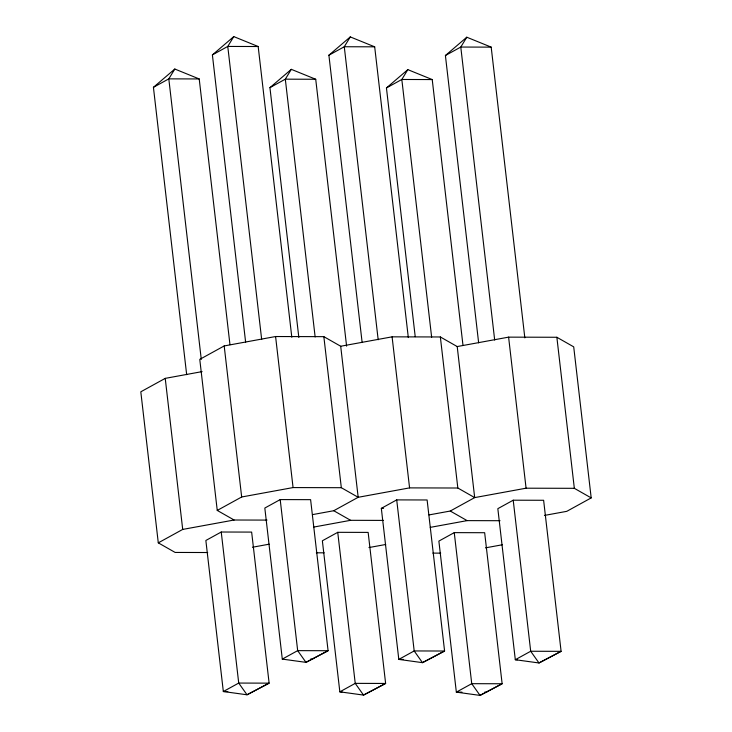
<?xml version="1.0" encoding="UTF-8"?>
<svg xmlns="http://www.w3.org/2000/svg" width="732" height="732" viewBox="0 0 732 732"><rect width="100%" height="100%" fill="white"/><g stroke="black" fill="none" stroke-linecap="round" stroke-linejoin="round"><path stroke-width="1.1" d="M229.967 344.699L199.214 78.946L174.811 69.028L168.808 78.864L153.427 87.328L186.669 374.665M291.812 337.26L258.176 46.519L233.773 36.6L227.771 46.436L212.39 54.9L245.632 342.237M346.602 346.145L315.721 79.257L291.318 69.339L285.315 79.175L269.934 87.639L298.839 337.489M408.319 337.571L374.683 46.821L350.28 36.911L344.278 46.747L328.897 55.211L362.139 342.539M462.981 345.312L432.228 79.559L407.825 69.641L401.822 79.477L386.441 87.941L415.218 336.665M524.835 337.873L491.19 47.132L466.787 37.213L460.785 47.049L445.404 55.513L478.646 342.851M153.427 87.328L174.811 69.028M212.39 54.9L233.773 36.6M269.934 87.639L291.318 69.339M328.897 55.211L350.28 36.911M386.441 87.941L407.825 69.641M445.404 55.513L466.787 37.213M202.105 371.618L165.231 378.371L140.809 391.803L158.286 542.851L175.14 552.44L207.687 552.523M544.425 515.429L566.769 511.339L591.191 497.906L573.714 346.858L556.86 337.269L508.603 337.141L457.207 346.556L440.353 336.967L392.096 336.839L340.7 346.245L323.846 336.656L275.589 336.528L224.193 345.943L199.772 359.375L217.248 510.424L234.103 520.013L267.006 520.095M158.286 542.851L182.707 529.419L234.103 520.013M217.248 510.424L241.67 496.991L293.065 487.576L341.322 487.704L358.177 497.293L409.572 487.887L457.829 488.015L474.684 497.604L526.079 488.198L574.336 488.317L591.191 497.906M221.238 532.018L205.857 540.481L223.333 691.53L247.013 694.787L269.12 683.148L251.643 532.091L221.238 532.018L238.724 683.066L247.013 694.787L269.12 683.148L238.724 683.066L223.333 691.53L227.835 691.539M280.2 499.59L264.819 508.045L282.296 659.102L305.976 662.359L328.082 650.721L310.606 499.663L280.2 499.59L297.677 650.638L305.976 662.359L328.082 650.721L297.677 650.638L282.296 659.102M312.527 514.614L333.755 510.726L358.177 497.293L340.7 346.245M337.745 532.32L322.364 540.783L339.84 691.832L363.52 695.089L385.627 683.45L368.15 532.402L337.745 532.32L355.23 683.368L363.52 695.089L385.627 683.45L355.23 683.368L339.84 691.832L342.091 691.841M381.326 508.356L396.707 499.892L427.113 499.974L444.589 651.023L422.483 662.661L398.803 659.404L381.326 508.356L383.577 508.365M429.034 514.916L450.262 511.037L474.684 497.604L457.207 346.556M454.252 532.631L438.871 541.094L456.347 692.143L480.027 695.4L502.134 683.761L484.657 532.713L454.252 532.631L471.737 683.679L480.027 695.4L502.134 683.761L471.737 683.679L456.347 692.143L461.974 692.152M513.214 500.203L497.833 508.667L515.31 659.715L538.99 662.972L561.096 651.334L543.62 500.276L513.214 500.203L530.691 651.251L538.99 662.972L561.096 651.334L530.691 651.251L515.31 659.715L517.561 659.715M313.744 527.067L350.61 520.315L383.513 520.406M252.448 547.243L269.211 544.178M430.251 527.369L467.117 520.626L500.02 520.708M368.955 547.554L385.718 544.489M485.462 547.856L502.225 544.791M258.176 46.519L227.771 46.436L261.672 339.456M374.683 46.821L344.278 46.747L378.179 339.758M491.19 47.132L460.785 47.049L494.686 340.069M199.214 78.946L168.808 78.864L201.273 359.385M315.721 79.257L285.315 79.175L315.144 336.976M432.228 79.559L401.822 79.477L431.651 337.287M316.334 552.806L324.194 552.825M432.841 553.118L440.701 553.136M310.441 659.175L312.701 659.175M403.305 659.413L398.803 659.404L414.184 650.94L444.589 651.023L422.483 662.661L414.184 650.94L396.707 499.892M484.502 692.216L486.753 692.225M450.262 511.037L467.117 520.626M333.755 510.726L350.61 520.315M556.86 337.269L574.336 488.317M508.603 337.141L526.079 488.198M440.353 336.967L457.829 488.015M392.096 336.839L409.572 487.887M323.846 336.656L341.322 487.704M275.589 336.528L293.065 487.576M224.193 345.943L241.67 496.991M165.231 378.371L182.707 529.419"/></g></svg>
